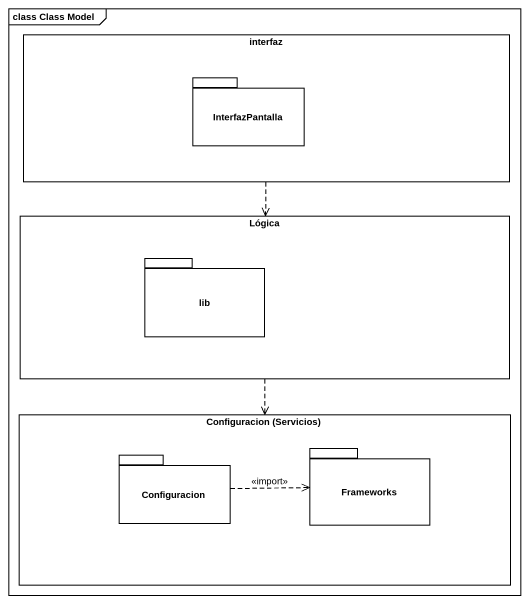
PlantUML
@startuml
mainframe class Class Model
rectangle interfaz {
  package InterfazPantalla {
  }
}
rectangle Lógica {
  package lib {
  }
}
rectangle "Configuracion (Servicios)" as Configuracion_Servicios {
  package Frameworks {
  }
  package Configuracion {
  }
}
interfaz ..> Lógica
Lógica ..> Configuracion_Servicios
Configuracion .right.> Frameworks : <<import>>
@enduml
